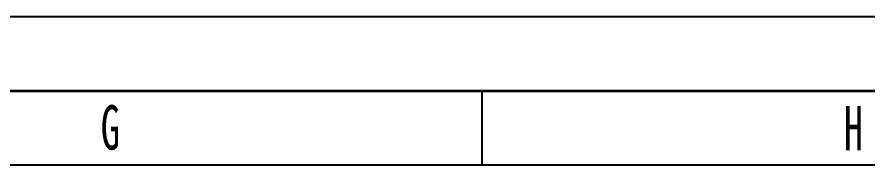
# Model space of a CAD drawing. Header units: millimetres. Extents: x 0 to 420, y 0 to 298.
# Drawn here: x 328.7 to 386, y 288 to 298 of the extents above; entities that cross this region are included whole.
import ezdxf

# ---------------------------------------------------------------- set-up
doc = ezdxf.new("R2010")
doc.units = ezdxf.units.MM
doc.layers.add('SLD-0', color=179, linetype='Continuous')
doc.layers.add('도면층1', color=4, linetype='Continuous', lineweight=35)
doc.layers.add('도면층2', color=3, linetype='Continuous', lineweight=25)
doc.styles.add('SLDTEXTSTYLE0', font='TXT', dxfattribs={"width": 0.638186})

msp = doc.modelspace()

# ---------------------------------------------------------------- linework, layer by layer
at = {"layer": 'SLD-0', "color": 7}
msp.add_line((420, 298), (0, 298), dxfattribs=at)
at = {"layer": '도면층1', "color": 7}
msp.add_line((415, 293), (5, 293), dxfattribs=at)
at = {"layer": '도면층2', "color": 7}
for p, q in [((360, 293), (360, 288)), ((410, 288), (10, 288))]:
    msp.add_line(p, q, dxfattribs=at)

# ---------------------------------------------------------------- texts
at = {"layer": '도면층2', "color": 7, "char_height": 3, "attachment_point": 2, "style": 'SLDTEXTSTYLE0'}
for s, insert in [('G', (334.991588, 292.043203)), ('H', (385.013528, 291.992203))]:
    msp.add_mtext(s, dxfattribs=dict(at, insert=insert))

doc.saveas('drawing.dxf')
